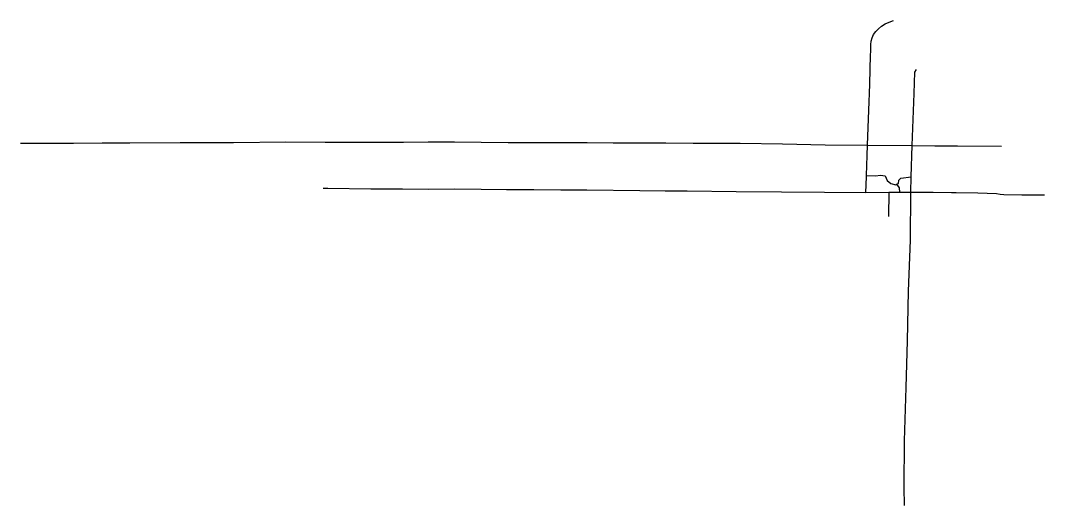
# Model space of a CAD drawing. Header units: inches. Extents: x -122.3101 to -122.2849, y 47.6063 to 47.6183.
import ezdxf

# ---------------------------------------------------------------- set-up
doc = ezdxf.new("R2010")
doc.units = ezdxf.units.IN
doc.header["$MEASUREMENT"] = 0

msp = doc.modelspace()

# ---------------------------------------------------------------- linework, layer by layer
for points in [[(-122.289309, 47.614064), (-122.289295, 47.614446), (-122.289294, 47.614477), (-122.289275, 47.614974), (-122.289266, 47.615224), (-122.289225, 47.616301), (-122.289217, 47.616502), (-122.28921, 47.616738), (-122.28919, 47.617445), (-122.289187, 47.617542), (-122.289184, 47.617641), (-122.289183, 47.617713), (-122.289175, 47.617794), (-122.289153, 47.617875), (-122.289115, 47.617953), (-122.289063, 47.618027), (-122.288998, 47.618096), (-122.28892, 47.618159), (-122.288831, 47.618215), (-122.288732, 47.618263), (-122.288625, 47.618302)], [(-122.288357, 47.606344), (-122.288361, 47.606785), (-122.288356, 47.60794), (-122.288317, 47.609254), (-122.288283, 47.610405), (-122.288256, 47.611627), (-122.288209, 47.612888), (-122.288197, 47.61407), (-122.288187, 47.614446), (-122.288164, 47.615216), (-122.288115, 47.616498), (-122.288097, 47.61703), (-122.288061, 47.617091)], [(-122.310145, 47.615277), (-122.31009, 47.615278), (-122.309879, 47.615278), (-122.309488, 47.61528), (-122.308841, 47.615279), (-122.308133, 47.615286), (-122.307452, 47.615287), (-122.306208, 47.61529), (-122.304896, 47.615292), (-122.303602, 47.615307), (-122.302634, 47.615305), (-122.302529, 47.615305), (-122.301508, 47.615302), (-122.30139, 47.615302), (-122.300756, 47.615298), (-122.300708, 47.615298), (-122.300094, 47.615307), (-122.29945, 47.615308), (-122.298792, 47.615303), (-122.29812, 47.615297), (-122.297485, 47.615297), (-122.29685, 47.615295), (-122.29618, 47.615295), (-122.295538, 47.615288), (-122.294865, 47.615285), (-122.29424, 47.615283), (-122.293567, 47.615279), (-122.292406, 47.615274), (-122.29136, 47.615262), (-122.290307, 47.615233), (-122.289266, 47.615224), (-122.288164, 47.615216), (-122.28761, 47.615212), (-122.287045, 47.615208), (-122.28596, 47.615201)], [(-122.289294, 47.614477), (-122.289071, 47.614475), (-122.288943, 47.614489), (-122.288827, 47.614471), (-122.288784, 47.614354), (-122.28869, 47.614279), (-122.28857, 47.614254), (-122.288551, 47.614263), (-122.288505, 47.614283), (-122.288497, 47.614364), (-122.288441, 47.614415), (-122.288187, 47.614446)], [(-122.288551, 47.614263), (-122.288487, 47.614176), (-122.288481, 47.614069)], [(-122.302683, 47.614165), (-122.30257, 47.614164), (-122.301513, 47.614155), (-122.301415, 47.614154), (-122.300726, 47.614151), (-122.300093, 47.614147), (-122.299457, 47.614148), (-122.29879, 47.61414), (-122.298166, 47.614137), (-122.297494, 47.614134), (-122.296829, 47.61413), (-122.296185, 47.614127), (-122.294878, 47.614109), (-122.294251, 47.614105), (-122.293712, 47.614102), (-122.292501, 47.614082), (-122.291383, 47.614075), (-122.290326, 47.614066), (-122.289309, 47.614064), (-122.288744, 47.614067), (-122.288481, 47.614069), (-122.288197, 47.61407), (-122.287647, 47.614066), (-122.287192, 47.614061), (-122.287083, 47.614061), (-122.286545, 47.614049), (-122.28609, 47.614039), (-122.285994, 47.614021), (-122.285904, 47.614009), (-122.28546, 47.614006), (-122.284903, 47.614003)], [(-122.288744, 47.614067), (-122.288749, 47.613468)]]:
    msp.add_lwpolyline(points)

doc.saveas('drawing.dxf')
